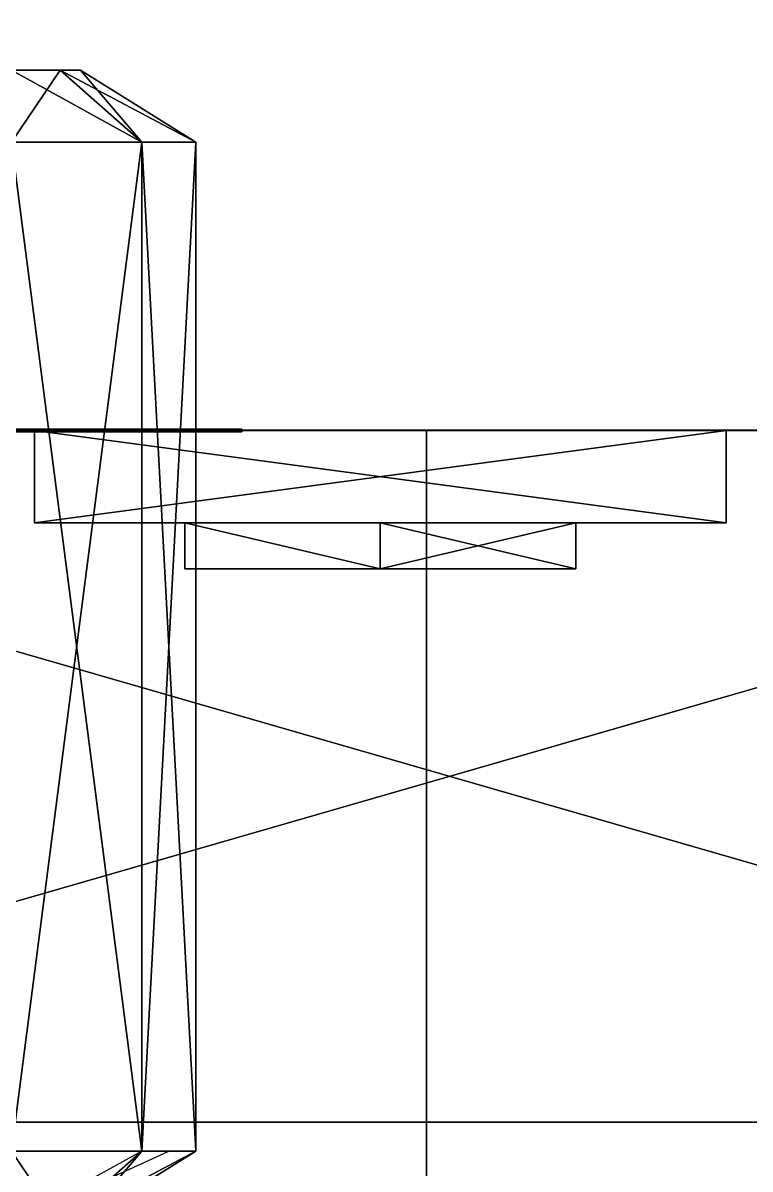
# Model space of a CAD drawing. Extents: x -150 to 2334, y -150 to 2984.
# Drawn here: x 1643.25 to 1659.02, y 1473.11 to 1497.96 of the extents above; entities that cross this region are included whole.
import ezdxf

# ---------------------------------------------------------------- set-up
doc = ezdxf.new("R2010")
doc.units = 0
for name, color, linetype in [('LAYER0', 7, 'CONTINUOUS'), ('LAYER142', 7, 'CONTINUOUS'), ('LAYER159', 7, 'CONTINUOUS'), ('LAYER193', 7, 'CONTINUOUS'), ('LAYER277', 7, 'CONTINUOUS'), ('LAYER284', 7, 'CONTINUOUS'), ('LAYER287', 7, 'CONTINUOUS'), ('LAYER288', 7, 'CONTINUOUS'), ('LAYER310', 7, 'CONTINUOUS'), ('LAYER372', 253, 'CONTINUOUS'), ('LAYER374', 253, 'CONTINUOUS'), ('LAYER376', 253, 'CONTINUOUS'), ('LAYER378', 253, 'CONTINUOUS'), ('LAYER380', 253, 'CONTINUOUS')]:
    doc.layers.add(name, color=color, linetype=linetype)

msp = doc.modelspace()

# ---------------------------------------------------------------- linework, layer by layer
at = {"layer": 'LAYER0', "invisible_edges": 1}
for points in [[(2334, 2984, -5), (-150, -150, -5), (-150, 2984, -5), (2334, 2984, -5)], [(-150, -150, -5), (2334, 2984, -5), (2334, -150, -5), (-150, -150, -5)], [(2334, -150), (-150, 2984), (-150, -150), (2334, -150)], [(-150, 2984), (2334, -150), (2334, 2984), (-150, 2984)]]:
    msp.add_3dface(points, dxfattribs=at)
at = {"layer": 'LAYER142', "invisible_edges": 1}
for points in [[(2139.4, 1489.128, 1184), (1614, 776.4584, 1184), (2139.4, 776.4584, 1184), (2139.4, 1489.128, 1184)], [(1614, 776.4584, 1184), (2139.4, 1489.128, 1184), (1614, 1489.128, 1184), (1614, 776.4584, 1184)], [(2139.4, 1489.128, 1184), (1614, 1489.128, 1166), (1614, 1489.128, 1184), (2139.4, 1489.128, 1184)], [(1614, 1489.128, 1166), (2139.4, 1489.128, 1184), (2139.4, 1489.128, 1166), (1614, 1489.128, 1166)], [(1614, 1489.128, 1166), (2139.4, 776.4584, 1166), (1614, 776.4584, 1166), (1614, 1489.128, 1166)], [(2139.4, 776.4584, 1166), (1614, 1489.128, 1166), (2139.4, 1489.128, 1166), (2139.4, 776.4584, 1166)]]:
    msp.add_3dface(points, dxfattribs=at)
at = {"layer": 'LAYER159', "invisible_edges": 1}
for points in [[(2139.4, 1489.128, 1578), (1614, 776.4584, 1578), (2139.4, 776.4584, 1578), (2139.4, 1489.128, 1578)], [(1614, 776.4584, 1578), (2139.4, 1489.128, 1578), (1614, 1489.128, 1578), (1614, 776.4584, 1578)], [(2139.4, 1489.128, 1578), (1614, 1489.128, 1560), (1614, 1489.128, 1578), (2139.4, 1489.128, 1578)], [(1614, 1489.128, 1560), (2139.4, 1489.128, 1578), (2139.4, 1489.128, 1560), (1614, 1489.128, 1560)], [(1614, 1489.128, 1560), (2139.4, 776.4584, 1560), (1614, 776.4584, 1560), (1614, 1489.128, 1560)], [(2139.4, 776.4584, 1560), (1614, 1489.128, 1560), (2139.4, 1489.128, 1560), (2139.4, 776.4584, 1560)]]:
    msp.add_3dface(points, dxfattribs=at)
at = {"layer": 'LAYER193', "invisible_edges": 1}
for points in [[(2164, 1507.125), (1614, 1489.125), (1614, 1507.125), (2164, 1507.125)], [(1614, 1489.125), (2164, 1507.125), (2164, 1489.125), (1614, 1489.125)], [(2164, 1489.125, 2350), (1614, 1507.125, 2350), (1614, 1489.125, 2350), (2164, 1489.125, 2350)], [(1614, 1507.125, 2350), (2164, 1489.125, 2350), (2164, 1507.125, 2350), (1614, 1507.125, 2350)], [(2164, 1489.125, 2350), (1614, 1489.125), (2164, 1489.125), (2164, 1489.125, 2350)], [(1614, 1489.125), (2164, 1489.125, 2350), (1614, 1489.125, 2350), (1614, 1489.125)]]:
    msp.add_3dface(points, dxfattribs=at)
at = {"layer": 'LAYER277', "invisible_edges": 1}
for points in [[(2164, 776.455, 80), (1614, 1489.125, 80), (2164, 1489.125, 80), (2164, 776.455, 80)], [(1614, 1489.125, 80), (2164, 776.455, 80), (1614, 776.455, 80), (1614, 1489.125, 80)], [(2164, 1489.125, 98), (1614, 1489.125, 80), (1614, 1489.125, 98), (2164, 1489.125, 98)], [(1614, 1489.125, 80), (2164, 1489.125, 98), (2164, 1489.125, 80), (1614, 1489.125, 80)], [(1614, 776.455, 98), (2164, 1489.125, 98), (1614, 1489.125, 98), (1614, 776.455, 98)], [(2164, 1489.125, 98), (1614, 776.455, 98), (2164, 776.455, 98), (2164, 1489.125, 98)]]:
    msp.add_3dface(points, dxfattribs=at)
at = {"layer": 'LAYER284', "invisible_edges": 1}
for points in [[(1634, 1489.125, 80), (1652, 1489.125), (1634, 1489.125), (1634, 1489.125, 80)], [(1652, 1489.125), (1634, 1489.125, 80), (1652, 1489.125, 80), (1652, 1489.125)], [(1634, 776.455), (1652, 1489.125), (1652, 776.455), (1634, 776.455)], [(1652, 1489.125), (1634, 776.455), (1634, 1489.125), (1652, 1489.125)], [(1634, 1489.125, 80), (1652, 776.455, 80), (1652, 1489.125, 80), (1634, 1489.125, 80)], [(1652, 776.455, 80), (1634, 1489.125, 80), (1634, 776.455, 80), (1652, 776.455, 80)], [(1652, 776.455, 80), (1652, 1489.125), (1652, 1489.125, 80), (1652, 776.455, 80)], [(1652, 1489.125), (1652, 776.455, 80), (1652, 776.455), (1652, 1489.125)]]:
    msp.add_3dface(points, dxfattribs=at)
at = {"layer": 'LAYER287'}
for points in [[(1643, 1495.375, 28), (1644.061, 1496.938, 25.06066), (1643, 1496.938, 25.5), (1643, 1495.375, 28)], [(1645.828, 1495.375, 26.82843), (1644.061, 1496.938, 25.06066), (1643, 1495.375, 28), (1645.828, 1495.375, 26.82843)], [(1643, 1496.938, 22.5), (1645.828, 1495.375, 21.17157), (1643, 1495.375, 20), (1643, 1496.938, 22.5)], [(1644.061, 1496.938, 22.93934), (1645.828, 1495.375, 21.17157), (1643, 1496.938, 22.5), (1644.061, 1496.938, 22.93934)], [(1644.061, 1496.938, 25.06066), (1643, 1496.938, 25.5), (1644.061, 1496.938, 22.93934), (1644.061, 1496.938, 25.06066)], [(1644.061, 1496.938, 22.93934), (1643, 1496.938, 25.5), (1643, 1496.938, 22.5), (1644.061, 1496.938, 22.93934)], [(1645.828, 1495.375, 26.82843), (1644.061, 1496.938, 25.06066), (1643, 1496.938, 25.5), (1645.828, 1495.375, 26.82843)], [(1643, 1495.375, 28), (1645.828, 1495.375, 26.82843), (1643, 1496.938, 25.5), (1643, 1495.375, 28)], [(1643, 1496.938, 25.5), (1644.061, 1496.938, 25.06066), (1644.061, 1496.938, 22.93934), (1643, 1496.938, 25.5)], [(1643, 1496.938, 25.5), (1644.061, 1496.938, 22.93934), (1643, 1496.938, 22.5), (1643, 1496.938, 25.5)], [(1644.061, 1496.938, 22.93934), (1645.828, 1495.375, 21.17157), (1643, 1495.375, 20), (1644.061, 1496.938, 22.93934)], [(1643, 1496.938, 22.5), (1644.061, 1496.938, 22.93934), (1643, 1495.375, 20), (1643, 1496.938, 22.5)], [(1645.828, 1495.375, 26.82843), (1644.061, 1496.938, 25.06066), (1644.5, 1496.938, 24), (1645.828, 1495.375, 26.82843)], [(1644.5, 1496.938, 24), (1645.828, 1495.375, 21.17157), (1644.061, 1496.938, 22.93934), (1644.5, 1496.938, 24)], [(1644.5, 1496.938, 24), (1644.061, 1496.938, 25.06066), (1644.061, 1496.938, 22.93934), (1644.5, 1496.938, 24)], [(1644.061, 1496.938, 25.06066), (1645.828, 1495.375, 26.82843), (1644.5, 1496.938, 24), (1644.061, 1496.938, 25.06066)], [(1647, 1495.375, 24), (1645.828, 1495.375, 21.17157), (1644.061, 1496.938, 22.93934), (1647, 1495.375, 24)], [(1644.5, 1496.938, 24), (1647, 1495.375, 24), (1644.061, 1496.938, 22.93934), (1644.5, 1496.938, 24)], [(1644.061, 1496.938, 25.06066), (1644.5, 1496.938, 24), (1644.061, 1496.938, 22.93934), (1644.061, 1496.938, 25.06066)], [(1647, 1495.375, 24), (1645.828, 1495.375, 26.82843), (1644.5, 1496.938, 24), (1647, 1495.375, 24)], [(1647, 1495.375, 24), (1645.828, 1495.375, 21.17157), (1644.5, 1496.938, 24), (1647, 1495.375, 24)], [(1645.828, 1495.375, 26.82843), (1647, 1495.375, 24), (1644.5, 1496.938, 24), (1645.828, 1495.375, 26.82843)], [(1643, 1473.5, 28), (1643, 1495.375, 28), (1645.828, 1495.375, 26.82843), (1643, 1473.5, 28)], [(1645.828, 1473.5, 26.82843), (1643, 1473.5, 28), (1645.828, 1495.375, 26.82843), (1645.828, 1473.5, 26.82843)], [(1643, 1495.375, 20), (1645.828, 1473.5, 21.17157), (1643, 1473.5, 20), (1643, 1495.375, 20)], [(1645.828, 1495.375, 21.17157), (1645.828, 1473.5, 21.17157), (1643, 1495.375, 20), (1645.828, 1495.375, 21.17157)], [(1643, 1473.5, 28), (1645.828, 1473.5, 26.82843), (1645.828, 1495.375, 26.82843), (1643, 1473.5, 28)], [(1643, 1495.375, 28), (1643, 1473.5, 28), (1645.828, 1495.375, 26.82843), (1643, 1495.375, 28)], [(1645.828, 1473.5, 26.82843), (1643, 1495.375, 28), (1645.828, 1495.375, 26.82843), (1645.828, 1473.5, 26.82843)], [(1643, 1473.5, 28), (1645.828, 1473.5, 26.82843), (1643, 1495.375, 28), (1643, 1473.5, 28)], [(1645.828, 1495.375, 21.17157), (1643, 1473.5, 20), (1645.828, 1473.5, 21.17157), (1645.828, 1495.375, 21.17157)], [(1643, 1495.375, 20), (1645.828, 1495.375, 21.17157), (1643, 1473.5, 20), (1643, 1495.375, 20)], [(1645.828, 1473.5, 26.82843), (1647, 1495.375, 24), (1645.828, 1495.375, 26.82843), (1645.828, 1473.5, 26.82843)], [(1647, 1473.5, 24), (1647, 1495.375, 24), (1645.828, 1473.5, 26.82843), (1647, 1473.5, 24)], [(1645.828, 1495.375, 21.17157), (1647, 1473.5, 24), (1645.828, 1473.5, 21.17157), (1645.828, 1495.375, 21.17157)], [(1647, 1495.375, 24), (1647, 1473.5, 24), (1645.828, 1495.375, 21.17157), (1647, 1495.375, 24)], [(1647, 1473.5, 24), (1647, 1495.375, 24), (1645.828, 1495.375, 26.82843), (1647, 1473.5, 24)], [(1645.828, 1473.5, 26.82843), (1645.828, 1495.375, 26.82843), (1647, 1473.5, 24), (1645.828, 1473.5, 26.82843)], [(1647, 1473.5, 24), (1647, 1495.375, 24), (1645.828, 1495.375, 26.82843), (1647, 1473.5, 24)], [(1645.828, 1473.5, 26.82843), (1645.828, 1495.375, 26.82843), (1647, 1473.5, 24), (1645.828, 1473.5, 26.82843)], [(1647, 1495.375, 24), (1647, 1473.5, 24), (1645.828, 1473.5, 21.17157), (1647, 1495.375, 24)], [(1645.828, 1495.375, 21.17157), (1645.828, 1473.5, 21.17157), (1647, 1495.375, 24), (1645.828, 1495.375, 21.17157)], [(1638, 1489.156, 29), (1648, 1489.156, 19), (1638, 1489.156, 19), (1638, 1489.156, 29)], [(1648, 1489.156, 29), (1648, 1489.156, 19), (1638, 1489.156, 29), (1648, 1489.156, 29)], [(1648, 1489.094, 29), (1638, 1489.156, 29), (1638, 1489.094, 29), (1648, 1489.094, 29)], [(1648, 1489.156, 29), (1638, 1489.156, 29), (1648, 1489.094, 29), (1648, 1489.156, 29)], [(1638, 1489.094, 19), (1648, 1489.094, 29), (1638, 1489.094, 29), (1638, 1489.094, 19)], [(1648, 1489.094, 19), (1648, 1489.094, 29), (1638, 1489.094, 19), (1648, 1489.094, 19)], [(1648, 1489.094, 19), (1648, 1489.156, 29), (1648, 1489.094, 29), (1648, 1489.094, 19)], [(1648, 1489.156, 19), (1648, 1489.156, 29), (1648, 1489.094, 19), (1648, 1489.156, 19)], [(1644.061, 1471.938, 25.06066), (1643, 1471.938, 25.5), (1643, 1473.5, 28), (1644.061, 1471.938, 25.06066)], [(1645.828, 1473.5, 26.82843), (1644.061, 1471.938, 25.06066), (1643, 1473.5, 28), (1645.828, 1473.5, 26.82843)], [(1643, 1473.5, 20), (1644.061, 1471.938, 22.93934), (1643, 1471.938, 22.5), (1643, 1473.5, 20)], [(1645.828, 1473.5, 21.17157), (1644.061, 1471.938, 22.93934), (1643, 1473.5, 20), (1645.828, 1473.5, 21.17157)], [(1644.061, 1471.938, 25.06066), (1645.828, 1473.5, 26.82843), (1643, 1473.5, 28), (1644.061, 1471.938, 25.06066)], [(1643, 1471.938, 25.5), (1644.061, 1471.938, 25.06066), (1643, 1473.5, 28), (1643, 1471.938, 25.5)], [(1645.828, 1473.5, 21.17157), (1643, 1471.938, 22.5), (1646.414, 1473.5, 25.41421), (1645.828, 1473.5, 21.17157)], [(1643, 1473.5, 20), (1645.828, 1473.5, 21.17157), (1643, 1471.938, 22.5), (1643, 1473.5, 20)], [(1644.061, 1471.938, 25.06066), (1647, 1473.5, 24), (1645.828, 1473.5, 26.82843), (1644.061, 1471.938, 25.06066)], [(1644.5, 1471.938, 24), (1647, 1473.5, 24), (1644.061, 1471.938, 25.06066), (1644.5, 1471.938, 24)], [(1644.061, 1471.938, 22.93934), (1644.5, 1471.938, 24), (1647, 1473.5, 24), (1644.061, 1471.938, 22.93934)], [(1645.828, 1473.5, 21.17157), (1644.061, 1471.938, 22.93934), (1647, 1473.5, 24), (1645.828, 1473.5, 21.17157)], [(1644.061, 1471.938, 25.06066), (1644.5, 1471.938, 24), (1645.828, 1473.5, 26.82843), (1644.061, 1471.938, 25.06066)], [(1644.061, 1471.938, 22.93934), (1645.828, 1473.5, 21.17157), (1647, 1473.5, 24), (1644.061, 1471.938, 22.93934)], [(1644.5, 1471.938, 24), (1644.061, 1471.938, 22.93934), (1647, 1473.5, 24), (1644.5, 1471.938, 24)], [(1644.5, 1471.938, 24), (1647, 1473.5, 24), (1645.828, 1473.5, 26.82843), (1644.5, 1471.938, 24)]]:
    msp.add_3dface(points, dxfattribs=at)
at = {"layer": 'LAYER288'}
for points in [[(1643, 1495.375, 60), (1644.061, 1496.938, 57.06066), (1643, 1496.938, 57.5), (1643, 1495.375, 60)], [(1645.828, 1495.375, 58.82843), (1644.061, 1496.938, 57.06066), (1643, 1495.375, 60), (1645.828, 1495.375, 58.82843)], [(1643, 1496.938, 54.5), (1645.828, 1495.375, 53.17157), (1643, 1495.375, 52), (1643, 1496.938, 54.5)], [(1644.061, 1496.938, 54.93934), (1645.828, 1495.375, 53.17157), (1643, 1496.938, 54.5), (1644.061, 1496.938, 54.93934)], [(1644.061, 1496.938, 57.06066), (1643, 1496.938, 57.5), (1644.061, 1496.938, 54.93934), (1644.061, 1496.938, 57.06066)], [(1644.061, 1496.938, 54.93934), (1643, 1496.938, 57.5), (1643, 1496.938, 54.5), (1644.061, 1496.938, 54.93934)], [(1645.828, 1495.375, 58.82843), (1644.061, 1496.938, 57.06066), (1643, 1496.938, 57.5), (1645.828, 1495.375, 58.82843)], [(1643, 1495.375, 60), (1645.828, 1495.375, 58.82843), (1643, 1496.938, 57.5), (1643, 1495.375, 60)], [(1643, 1496.938, 57.5), (1644.061, 1496.938, 57.06066), (1644.061, 1496.938, 54.93934), (1643, 1496.938, 57.5)], [(1643, 1496.938, 57.5), (1644.061, 1496.938, 54.93934), (1643, 1496.938, 54.5), (1643, 1496.938, 57.5)], [(1644.061, 1496.938, 54.93934), (1645.828, 1495.375, 53.17157), (1643, 1495.375, 52), (1644.061, 1496.938, 54.93934)], [(1643, 1496.938, 54.5), (1644.061, 1496.938, 54.93934), (1643, 1495.375, 52), (1643, 1496.938, 54.5)], [(1645.828, 1495.375, 58.82843), (1644.061, 1496.938, 57.06066), (1644.5, 1496.938, 56), (1645.828, 1495.375, 58.82843)], [(1644.5, 1496.938, 56), (1645.828, 1495.375, 53.17157), (1644.061, 1496.938, 54.93934), (1644.5, 1496.938, 56)], [(1644.5, 1496.938, 56), (1644.061, 1496.938, 57.06066), (1644.061, 1496.938, 54.93934), (1644.5, 1496.938, 56)], [(1644.061, 1496.938, 57.06066), (1645.828, 1495.375, 58.82843), (1644.5, 1496.938, 56), (1644.061, 1496.938, 57.06066)], [(1647, 1495.375, 56), (1645.828, 1495.375, 53.17157), (1644.061, 1496.938, 54.93934), (1647, 1495.375, 56)], [(1644.5, 1496.938, 56), (1647, 1495.375, 56), (1644.061, 1496.938, 54.93934), (1644.5, 1496.938, 56)], [(1644.061, 1496.938, 57.06066), (1644.5, 1496.938, 56), (1644.061, 1496.938, 54.93934), (1644.061, 1496.938, 57.06066)], [(1647, 1495.375, 56), (1645.828, 1495.375, 58.82843), (1644.5, 1496.938, 56), (1647, 1495.375, 56)], [(1647, 1495.375, 56), (1645.828, 1495.375, 53.17157), (1644.5, 1496.938, 56), (1647, 1495.375, 56)], [(1645.828, 1495.375, 58.82843), (1647, 1495.375, 56), (1644.5, 1496.938, 56), (1645.828, 1495.375, 58.82843)], [(1643, 1473.5, 60), (1643, 1495.375, 60), (1645.828, 1495.375, 58.82843), (1643, 1473.5, 60)], [(1645.828, 1473.5, 58.82843), (1643, 1473.5, 60), (1645.828, 1495.375, 58.82843), (1645.828, 1473.5, 58.82843)], [(1643, 1495.375, 52), (1645.828, 1473.5, 53.17157), (1643, 1473.5, 52), (1643, 1495.375, 52)], [(1645.828, 1495.375, 53.17157), (1645.828, 1473.5, 53.17157), (1643, 1495.375, 52), (1645.828, 1495.375, 53.17157)], [(1643, 1473.5, 60), (1645.828, 1473.5, 58.82843), (1645.828, 1495.375, 58.82843), (1643, 1473.5, 60)], [(1643, 1495.375, 60), (1643, 1473.5, 60), (1645.828, 1495.375, 58.82843), (1643, 1495.375, 60)], [(1645.828, 1473.5, 58.82843), (1643, 1495.375, 60), (1645.828, 1495.375, 58.82843), (1645.828, 1473.5, 58.82843)], [(1643, 1473.5, 60), (1645.828, 1473.5, 58.82843), (1643, 1495.375, 60), (1643, 1473.5, 60)], [(1645.828, 1495.375, 53.17157), (1643, 1473.5, 52), (1645.828, 1473.5, 53.17157), (1645.828, 1495.375, 53.17157)], [(1643, 1495.375, 52), (1645.828, 1495.375, 53.17157), (1643, 1473.5, 52), (1643, 1495.375, 52)], [(1645.828, 1473.5, 58.82843), (1647, 1495.375, 56), (1645.828, 1495.375, 58.82843), (1645.828, 1473.5, 58.82843)], [(1647, 1473.5, 56), (1647, 1495.375, 56), (1645.828, 1473.5, 58.82843), (1647, 1473.5, 56)], [(1645.828, 1495.375, 53.17157), (1647, 1473.5, 56), (1645.828, 1473.5, 53.17157), (1645.828, 1495.375, 53.17157)], [(1647, 1495.375, 56), (1647, 1473.5, 56), (1645.828, 1495.375, 53.17157), (1647, 1495.375, 56)], [(1647, 1473.5, 56), (1647, 1495.375, 56), (1645.828, 1495.375, 58.82843), (1647, 1473.5, 56)], [(1645.828, 1473.5, 58.82843), (1645.828, 1495.375, 58.82843), (1647, 1473.5, 56), (1645.828, 1473.5, 58.82843)], [(1647, 1473.5, 56), (1647, 1495.375, 56), (1645.828, 1495.375, 58.82843), (1647, 1473.5, 56)], [(1645.828, 1473.5, 58.82843), (1645.828, 1495.375, 58.82843), (1647, 1473.5, 56), (1645.828, 1473.5, 58.82843)], [(1647, 1495.375, 56), (1647, 1473.5, 56), (1645.828, 1473.5, 53.17157), (1647, 1495.375, 56)], [(1645.828, 1495.375, 53.17157), (1645.828, 1473.5, 53.17157), (1647, 1495.375, 56), (1645.828, 1495.375, 53.17157)], [(1638, 1489.156, 61), (1648, 1489.156, 51), (1638, 1489.156, 51), (1638, 1489.156, 61)], [(1648, 1489.156, 61), (1648, 1489.156, 51), (1638, 1489.156, 61), (1648, 1489.156, 61)], [(1648, 1489.094, 61), (1638, 1489.156, 61), (1638, 1489.094, 61), (1648, 1489.094, 61)], [(1648, 1489.156, 61), (1638, 1489.156, 61), (1648, 1489.094, 61), (1648, 1489.156, 61)], [(1638, 1489.094, 51), (1648, 1489.094, 61), (1638, 1489.094, 61), (1638, 1489.094, 51)], [(1648, 1489.094, 51), (1648, 1489.094, 61), (1638, 1489.094, 51), (1648, 1489.094, 51)], [(1648, 1489.094, 51), (1648, 1489.156, 61), (1648, 1489.094, 61), (1648, 1489.094, 51)], [(1648, 1489.156, 51), (1648, 1489.156, 61), (1648, 1489.094, 51), (1648, 1489.156, 51)], [(1644.061, 1471.938, 57.06066), (1643, 1471.938, 57.5), (1643, 1473.5, 60), (1644.061, 1471.938, 57.06066)], [(1645.828, 1473.5, 58.82843), (1644.061, 1471.938, 57.06066), (1643, 1473.5, 60), (1645.828, 1473.5, 58.82843)], [(1643, 1473.5, 52), (1644.061, 1471.938, 54.93934), (1643, 1471.938, 54.5), (1643, 1473.5, 52)], [(1645.828, 1473.5, 53.17157), (1644.061, 1471.938, 54.93934), (1643, 1473.5, 52), (1645.828, 1473.5, 53.17157)], [(1644.061, 1471.938, 57.06066), (1645.828, 1473.5, 58.82843), (1643, 1473.5, 60), (1644.061, 1471.938, 57.06066)], [(1643, 1471.938, 57.5), (1644.061, 1471.938, 57.06066), (1643, 1473.5, 60), (1643, 1471.938, 57.5)], [(1645.828, 1473.5, 53.17157), (1643, 1471.938, 54.5), (1646.414, 1473.5, 57.41422), (1645.828, 1473.5, 53.17157)], [(1643, 1473.5, 52), (1645.828, 1473.5, 53.17157), (1643, 1471.938, 54.5), (1643, 1473.5, 52)], [(1644.061, 1471.938, 57.06066), (1647, 1473.5, 56), (1645.828, 1473.5, 58.82843), (1644.061, 1471.938, 57.06066)], [(1644.5, 1471.938, 56), (1647, 1473.5, 56), (1644.061, 1471.938, 57.06066), (1644.5, 1471.938, 56)], [(1644.061, 1471.938, 54.93934), (1644.5, 1471.938, 56), (1647, 1473.5, 56), (1644.061, 1471.938, 54.93934)], [(1645.828, 1473.5, 53.17157), (1644.061, 1471.938, 54.93934), (1647, 1473.5, 56), (1645.828, 1473.5, 53.17157)], [(1644.061, 1471.938, 57.06066), (1644.5, 1471.938, 56), (1645.828, 1473.5, 58.82843), (1644.061, 1471.938, 57.06066)], [(1644.061, 1471.938, 54.93934), (1645.828, 1473.5, 53.17157), (1647, 1473.5, 56), (1644.061, 1471.938, 54.93934)], [(1644.5, 1471.938, 56), (1644.061, 1471.938, 54.93934), (1647, 1473.5, 56), (1644.5, 1471.938, 56)], [(1644.5, 1471.938, 56), (1647, 1473.5, 56), (1645.828, 1473.5, 58.82843), (1644.5, 1471.938, 56)]]:
    msp.add_3dface(points, dxfattribs=at)
at = {"layer": 'LAYER310', "invisible_edges": 1}
for points in [[(2164, 1489.125, 2349), (1614, 776.455, 2349), (2164, 776.455, 2349), (2164, 1489.125, 2349)], [(1614, 776.455, 2349), (2164, 1489.125, 2349), (1614, 1489.125, 2349), (1614, 776.455, 2349)], [(2164, 1489.125, 2349), (1614, 1489.125, 2331), (1614, 1489.125, 2349), (2164, 1489.125, 2349)], [(1614, 1489.125, 2331), (2164, 1489.125, 2349), (2164, 1489.125, 2331), (1614, 1489.125, 2331)], [(1614, 1489.125, 2331), (2164, 776.455, 2331), (1614, 776.455, 2331), (1614, 1489.125, 2331)], [(2164, 776.455, 2331), (1614, 1489.125, 2331), (2164, 1489.125, 2331), (2164, 776.455, 2331)]]:
    msp.add_3dface(points, dxfattribs=at)
at = {"layer": 'LAYER372'}
for points in [[(1678.5, 1489.125, 176.2174), (1626.5, 1474.125, 176.2174), (1626.5, 1489.125, 176.2174), (1678.5, 1489.125, 176.2174)], [(1678.5, 1474.125, 176.2174), (1626.5, 1474.125, 176.2174), (1678.5, 1489.125, 176.2174), (1678.5, 1474.125, 176.2174)], [(1626.5, 1489.125, 189.7826), (1678.5, 1474.125, 189.7826), (1678.5, 1489.125, 189.7826), (1626.5, 1489.125, 189.7826)], [(1626.5, 1474.125, 189.7826), (1678.5, 1474.125, 189.7826), (1626.5, 1489.125, 189.7826), (1626.5, 1474.125, 189.7826)], [(1658.5, 1489.125, 209), (1643.5, 1489.125, 209), (1643.5, 1487.125, 209), (1658.5, 1489.125, 209)], [(1658.5, 1487.125, 209), (1658.5, 1489.125, 209), (1643.5, 1487.125, 209), (1658.5, 1487.125, 209)], [(1643.5, 1489.125, 157), (1658.5, 1489.125, 157), (1658.5, 1487.125, 157), (1643.5, 1489.125, 157)], [(1643.5, 1487.125, 157), (1643.5, 1489.125, 157), (1658.5, 1487.125, 157), (1643.5, 1487.125, 157)], [(1643.5, 1487.125, 209), (1643.5, 1489.125, 209), (1643.5, 1489.125, 157), (1643.5, 1487.125, 209)], [(1643.5, 1487.125, 157), (1643.5, 1487.125, 209), (1643.5, 1489.125, 157), (1643.5, 1487.125, 157)], [(1658.5, 1489.125, 157), (1658.5, 1489.125, 209), (1658.5, 1487.125, 209), (1658.5, 1489.125, 157)], [(1658.5, 1487.125, 157), (1658.5, 1489.125, 157), (1658.5, 1487.125, 209), (1658.5, 1487.125, 157)], [(1658.5, 1487.125, 209), (1643.5, 1487.125, 209), (1643.5, 1487.125, 157), (1658.5, 1487.125, 209)], [(1658.5, 1487.125, 157), (1658.5, 1487.125, 209), (1643.5, 1487.125, 157), (1658.5, 1487.125, 157)], [(1646.76, 1487.125, 201.087), (1651, 1486.125, 196.2939), (1646.76, 1486.125, 201.087), (1646.76, 1487.125, 201.087)], [(1651, 1487.125, 196.2939), (1651, 1486.125, 196.2939), (1646.76, 1487.125, 201.087), (1651, 1487.125, 196.2939)], [(1646.76, 1487.125, 201.087), (1651, 1487.125, 196.2939), (1651, 1487.125, 205.88), (1646.76, 1487.125, 201.087)], [(1646.76, 1487.125, 201.087), (1651, 1486.125, 205.88), (1651, 1487.125, 205.88), (1646.76, 1487.125, 201.087)], [(1646.76, 1486.125, 201.087), (1651, 1486.125, 205.88), (1646.76, 1487.125, 201.087), (1646.76, 1486.125, 201.087)], [(1646.76, 1487.125, 164.913), (1651, 1486.125, 160.12), (1646.76, 1486.125, 164.913), (1646.76, 1487.125, 164.913)], [(1651, 1487.125, 160.12), (1651, 1486.125, 160.12), (1646.76, 1487.125, 164.913), (1651, 1487.125, 160.12)], [(1646.76, 1487.125, 164.913), (1651, 1487.125, 160.12), (1651, 1487.125, 169.7061), (1646.76, 1487.125, 164.913)], [(1646.76, 1487.125, 164.913), (1651, 1486.125, 169.7061), (1651, 1487.125, 169.7061), (1646.76, 1487.125, 164.913)], [(1646.76, 1486.125, 164.913), (1651, 1486.125, 169.7061), (1646.76, 1487.125, 164.913), (1646.76, 1486.125, 164.913)], [(1651, 1487.125, 196.2939), (1655.24, 1486.125, 201.087), (1651, 1486.125, 196.2939), (1651, 1487.125, 196.2939)], [(1655.24, 1487.125, 201.087), (1655.24, 1486.125, 201.087), (1651, 1487.125, 196.2939), (1655.24, 1487.125, 201.087)], [(1655.24, 1487.125, 201.087), (1651, 1486.125, 205.88), (1655.24, 1486.125, 201.087), (1655.24, 1487.125, 201.087)], [(1651, 1487.125, 205.88), (1651, 1486.125, 205.88), (1655.24, 1487.125, 201.087), (1651, 1487.125, 205.88)], [(1651, 1487.125, 196.2939), (1655.24, 1487.125, 201.087), (1651, 1487.125, 205.88), (1651, 1487.125, 196.2939)], [(1651, 1487.125, 160.12), (1655.24, 1486.125, 164.913), (1651, 1486.125, 160.12), (1651, 1487.125, 160.12)], [(1655.24, 1487.125, 164.913), (1655.24, 1486.125, 164.913), (1651, 1487.125, 160.12), (1655.24, 1487.125, 164.913)], [(1655.24, 1487.125, 164.913), (1651, 1486.125, 169.7061), (1655.24, 1486.125, 164.913), (1655.24, 1487.125, 164.913)], [(1651, 1487.125, 169.7061), (1651, 1486.125, 169.7061), (1655.24, 1487.125, 164.913), (1651, 1487.125, 169.7061)], [(1651, 1487.125, 160.12), (1655.24, 1487.125, 164.913), (1651, 1487.125, 169.7061), (1651, 1487.125, 160.12)], [(1646.76, 1486.125, 201.087), (1655.24, 1486.125, 201.087), (1651, 1486.125, 205.88), (1646.76, 1486.125, 201.087)], [(1651, 1486.125, 196.2939), (1655.24, 1486.125, 201.087), (1646.76, 1486.125, 201.087), (1651, 1486.125, 196.2939)], [(1646.76, 1486.125, 164.913), (1655.24, 1486.125, 164.913), (1651, 1486.125, 169.7061), (1646.76, 1486.125, 164.913)], [(1651, 1486.125, 160.12), (1655.24, 1486.125, 164.913), (1646.76, 1486.125, 164.913), (1651, 1486.125, 160.12)], [(1678.5, 1474.125, 176.2174), (1626.5, 1474.125, 189.7826), (1626.5, 1474.125, 176.2174), (1678.5, 1474.125, 176.2174)], [(1678.5, 1474.125, 189.7826), (1626.5, 1474.125, 189.7826), (1678.5, 1474.125, 176.2174), (1678.5, 1474.125, 189.7826)]]:
    msp.add_3dface(points, dxfattribs=at)
at = {"layer": 'LAYER374'}
for points in [[(1678.5, 1489.125, 692.2174), (1626.5, 1474.125, 692.2174), (1626.5, 1489.125, 692.2174), (1678.5, 1489.125, 692.2174)], [(1678.5, 1474.125, 692.2174), (1626.5, 1474.125, 692.2174), (1678.5, 1489.125, 692.2174), (1678.5, 1474.125, 692.2174)], [(1626.5, 1489.125, 705.7826), (1678.5, 1474.125, 705.7826), (1678.5, 1489.125, 705.7826), (1626.5, 1489.125, 705.7826)], [(1626.5, 1474.125, 705.7826), (1678.5, 1474.125, 705.7826), (1626.5, 1489.125, 705.7826), (1626.5, 1474.125, 705.7826)], [(1658.5, 1489.125, 725), (1643.5, 1489.125, 725), (1643.5, 1487.125, 725), (1658.5, 1489.125, 725)], [(1658.5, 1487.125, 725), (1658.5, 1489.125, 725), (1643.5, 1487.125, 725), (1658.5, 1487.125, 725)], [(1643.5, 1489.125, 673), (1658.5, 1489.125, 673), (1658.5, 1487.125, 673), (1643.5, 1489.125, 673)], [(1643.5, 1487.125, 673), (1643.5, 1489.125, 673), (1658.5, 1487.125, 673), (1643.5, 1487.125, 673)], [(1643.5, 1487.125, 725), (1643.5, 1489.125, 725), (1643.5, 1489.125, 673), (1643.5, 1487.125, 725)], [(1643.5, 1487.125, 673), (1643.5, 1487.125, 725), (1643.5, 1489.125, 673), (1643.5, 1487.125, 673)], [(1658.5, 1489.125, 673), (1658.5, 1489.125, 725), (1658.5, 1487.125, 725), (1658.5, 1489.125, 673)], [(1658.5, 1487.125, 673), (1658.5, 1489.125, 673), (1658.5, 1487.125, 725), (1658.5, 1487.125, 673)], [(1658.5, 1487.125, 725), (1643.5, 1487.125, 725), (1643.5, 1487.125, 673), (1658.5, 1487.125, 725)], [(1658.5, 1487.125, 673), (1658.5, 1487.125, 725), (1643.5, 1487.125, 673), (1658.5, 1487.125, 673)], [(1646.76, 1487.125, 717.087), (1651, 1486.125, 712.2939), (1646.76, 1486.125, 717.087), (1646.76, 1487.125, 717.087)], [(1651, 1487.125, 712.2939), (1651, 1486.125, 712.2939), (1646.76, 1487.125, 717.087), (1651, 1487.125, 712.2939)], [(1646.76, 1487.125, 717.087), (1651, 1487.125, 712.2939), (1651, 1487.125, 721.88), (1646.76, 1487.125, 717.087)], [(1646.76, 1487.125, 717.087), (1651, 1486.125, 721.88), (1651, 1487.125, 721.88), (1646.76, 1487.125, 717.087)], [(1646.76, 1486.125, 717.087), (1651, 1486.125, 721.88), (1646.76, 1487.125, 717.087), (1646.76, 1486.125, 717.087)], [(1646.76, 1487.125, 680.913), (1651, 1486.125, 676.12), (1646.76, 1486.125, 680.913), (1646.76, 1487.125, 680.913)], [(1651, 1487.125, 676.12), (1651, 1486.125, 676.12), (1646.76, 1487.125, 680.913), (1651, 1487.125, 676.12)], [(1646.76, 1487.125, 680.913), (1651, 1487.125, 676.12), (1651, 1487.125, 685.7061), (1646.76, 1487.125, 680.913)], [(1646.76, 1487.125, 680.913), (1651, 1486.125, 685.7061), (1651, 1487.125, 685.7061), (1646.76, 1487.125, 680.913)], [(1646.76, 1486.125, 680.913), (1651, 1486.125, 685.7061), (1646.76, 1487.125, 680.913), (1646.76, 1486.125, 680.913)], [(1651, 1487.125, 712.2939), (1655.24, 1486.125, 717.087), (1651, 1486.125, 712.2939), (1651, 1487.125, 712.2939)], [(1655.24, 1487.125, 717.087), (1655.24, 1486.125, 717.087), (1651, 1487.125, 712.2939), (1655.24, 1487.125, 717.087)], [(1655.24, 1487.125, 717.087), (1651, 1486.125, 721.88), (1655.24, 1486.125, 717.087), (1655.24, 1487.125, 717.087)], [(1651, 1487.125, 721.88), (1651, 1486.125, 721.88), (1655.24, 1487.125, 717.087), (1651, 1487.125, 721.88)], [(1651, 1487.125, 712.2939), (1655.24, 1487.125, 717.087), (1651, 1487.125, 721.88), (1651, 1487.125, 712.2939)], [(1651, 1487.125, 676.12), (1655.24, 1486.125, 680.913), (1651, 1486.125, 676.12), (1651, 1487.125, 676.12)], [(1655.24, 1487.125, 680.913), (1655.24, 1486.125, 680.913), (1651, 1487.125, 676.12), (1655.24, 1487.125, 680.913)], [(1655.24, 1487.125, 680.913), (1651, 1486.125, 685.7061), (1655.24, 1486.125, 680.913), (1655.24, 1487.125, 680.913)], [(1651, 1487.125, 685.7061), (1651, 1486.125, 685.7061), (1655.24, 1487.125, 680.913), (1651, 1487.125, 685.7061)], [(1651, 1487.125, 676.12), (1655.24, 1487.125, 680.913), (1651, 1487.125, 685.7061), (1651, 1487.125, 676.12)], [(1646.76, 1486.125, 717.087), (1655.24, 1486.125, 717.087), (1651, 1486.125, 721.88), (1646.76, 1486.125, 717.087)], [(1651, 1486.125, 712.2939), (1655.24, 1486.125, 717.087), (1646.76, 1486.125, 717.087), (1651, 1486.125, 712.2939)], [(1646.76, 1486.125, 680.913), (1655.24, 1486.125, 680.913), (1651, 1486.125, 685.7061), (1646.76, 1486.125, 680.913)], [(1651, 1486.125, 676.12), (1655.24, 1486.125, 680.913), (1646.76, 1486.125, 680.913), (1651, 1486.125, 676.12)], [(1678.5, 1474.125, 692.2174), (1626.5, 1474.125, 705.7826), (1626.5, 1474.125, 692.2174), (1678.5, 1474.125, 692.2174)], [(1678.5, 1474.125, 705.7826), (1626.5, 1474.125, 705.7826), (1678.5, 1474.125, 692.2174), (1678.5, 1474.125, 705.7826)]]:
    msp.add_3dface(points, dxfattribs=at)
at = {"layer": 'LAYER376'}
for points in [[(1678.5, 1489.125, 1208.217), (1626.5, 1474.125, 1208.217), (1626.5, 1489.125, 1208.217), (1678.5, 1489.125, 1208.217)], [(1678.5, 1474.125, 1208.217), (1626.5, 1474.125, 1208.217), (1678.5, 1489.125, 1208.217), (1678.5, 1474.125, 1208.217)], [(1626.5, 1489.125, 1221.783), (1678.5, 1474.125, 1221.783), (1678.5, 1489.125, 1221.783), (1626.5, 1489.125, 1221.783)], [(1626.5, 1474.125, 1221.783), (1678.5, 1474.125, 1221.783), (1626.5, 1489.125, 1221.783), (1626.5, 1474.125, 1221.783)], [(1658.5, 1489.125, 1241), (1643.5, 1489.125, 1241), (1643.5, 1487.125, 1241), (1658.5, 1489.125, 1241)], [(1658.5, 1487.125, 1241), (1658.5, 1489.125, 1241), (1643.5, 1487.125, 1241), (1658.5, 1487.125, 1241)], [(1643.5, 1489.125, 1189), (1658.5, 1489.125, 1189), (1658.5, 1487.125, 1189), (1643.5, 1489.125, 1189)], [(1643.5, 1487.125, 1189), (1643.5, 1489.125, 1189), (1658.5, 1487.125, 1189), (1643.5, 1487.125, 1189)], [(1643.5, 1487.125, 1241), (1643.5, 1489.125, 1241), (1643.5, 1489.125, 1189), (1643.5, 1487.125, 1241)], [(1643.5, 1487.125, 1189), (1643.5, 1487.125, 1241), (1643.5, 1489.125, 1189), (1643.5, 1487.125, 1189)], [(1658.5, 1489.125, 1189), (1658.5, 1489.125, 1241), (1658.5, 1487.125, 1241), (1658.5, 1489.125, 1189)], [(1658.5, 1487.125, 1189), (1658.5, 1489.125, 1189), (1658.5, 1487.125, 1241), (1658.5, 1487.125, 1189)], [(1658.5, 1487.125, 1241), (1643.5, 1487.125, 1241), (1643.5, 1487.125, 1189), (1658.5, 1487.125, 1241)], [(1658.5, 1487.125, 1189), (1658.5, 1487.125, 1241), (1643.5, 1487.125, 1189), (1658.5, 1487.125, 1189)], [(1646.76, 1487.125, 1233.087), (1651, 1486.125, 1228.294), (1646.76, 1486.125, 1233.087), (1646.76, 1487.125, 1233.087)], [(1651, 1487.125, 1228.294), (1651, 1486.125, 1228.294), (1646.76, 1487.125, 1233.087), (1651, 1487.125, 1228.294)], [(1646.76, 1487.125, 1233.087), (1651, 1487.125, 1228.294), (1651, 1487.125, 1237.88), (1646.76, 1487.125, 1233.087)], [(1646.76, 1487.125, 1233.087), (1651, 1486.125, 1237.88), (1651, 1487.125, 1237.88), (1646.76, 1487.125, 1233.087)], [(1646.76, 1486.125, 1233.087), (1651, 1486.125, 1237.88), (1646.76, 1487.125, 1233.087), (1646.76, 1486.125, 1233.087)], [(1646.76, 1487.125, 1196.913), (1651, 1486.125, 1192.12), (1646.76, 1486.125, 1196.913), (1646.76, 1487.125, 1196.913)], [(1651, 1487.125, 1192.12), (1651, 1486.125, 1192.12), (1646.76, 1487.125, 1196.913), (1651, 1487.125, 1192.12)], [(1646.76, 1487.125, 1196.913), (1651, 1487.125, 1192.12), (1651, 1487.125, 1201.706), (1646.76, 1487.125, 1196.913)], [(1646.76, 1487.125, 1196.913), (1651, 1486.125, 1201.706), (1651, 1487.125, 1201.706), (1646.76, 1487.125, 1196.913)], [(1646.76, 1486.125, 1196.913), (1651, 1486.125, 1201.706), (1646.76, 1487.125, 1196.913), (1646.76, 1486.125, 1196.913)], [(1651, 1487.125, 1228.294), (1655.24, 1486.125, 1233.087), (1651, 1486.125, 1228.294), (1651, 1487.125, 1228.294)], [(1655.24, 1487.125, 1233.087), (1655.24, 1486.125, 1233.087), (1651, 1487.125, 1228.294), (1655.24, 1487.125, 1233.087)], [(1655.24, 1487.125, 1233.087), (1651, 1486.125, 1237.88), (1655.24, 1486.125, 1233.087), (1655.24, 1487.125, 1233.087)], [(1651, 1487.125, 1237.88), (1651, 1486.125, 1237.88), (1655.24, 1487.125, 1233.087), (1651, 1487.125, 1237.88)], [(1651, 1487.125, 1228.294), (1655.24, 1487.125, 1233.087), (1651, 1487.125, 1237.88), (1651, 1487.125, 1228.294)], [(1651, 1487.125, 1192.12), (1655.24, 1486.125, 1196.913), (1651, 1486.125, 1192.12), (1651, 1487.125, 1192.12)], [(1655.24, 1487.125, 1196.913), (1655.24, 1486.125, 1196.913), (1651, 1487.125, 1192.12), (1655.24, 1487.125, 1196.913)], [(1655.24, 1487.125, 1196.913), (1651, 1486.125, 1201.706), (1655.24, 1486.125, 1196.913), (1655.24, 1487.125, 1196.913)], [(1651, 1487.125, 1201.706), (1651, 1486.125, 1201.706), (1655.24, 1487.125, 1196.913), (1651, 1487.125, 1201.706)], [(1651, 1487.125, 1192.12), (1655.24, 1487.125, 1196.913), (1651, 1487.125, 1201.706), (1651, 1487.125, 1192.12)], [(1646.76, 1486.125, 1233.087), (1655.24, 1486.125, 1233.087), (1651, 1486.125, 1237.88), (1646.76, 1486.125, 1233.087)], [(1651, 1486.125, 1228.294), (1655.24, 1486.125, 1233.087), (1646.76, 1486.125, 1233.087), (1651, 1486.125, 1228.294)], [(1646.76, 1486.125, 1196.913), (1655.24, 1486.125, 1196.913), (1651, 1486.125, 1201.706), (1646.76, 1486.125, 1196.913)], [(1651, 1486.125, 1192.12), (1655.24, 1486.125, 1196.913), (1646.76, 1486.125, 1196.913), (1651, 1486.125, 1192.12)], [(1678.5, 1474.125, 1208.217), (1626.5, 1474.125, 1221.783), (1626.5, 1474.125, 1208.217), (1678.5, 1474.125, 1208.217)], [(1678.5, 1474.125, 1221.783), (1626.5, 1474.125, 1221.783), (1678.5, 1474.125, 1208.217), (1678.5, 1474.125, 1221.783)]]:
    msp.add_3dface(points, dxfattribs=at)
at = {"layer": 'LAYER378'}
for points in [[(1678.5, 1489.125, 1724.217), (1626.5, 1474.125, 1724.217), (1626.5, 1489.125, 1724.217), (1678.5, 1489.125, 1724.217)], [(1678.5, 1474.125, 1724.217), (1626.5, 1474.125, 1724.217), (1678.5, 1489.125, 1724.217), (1678.5, 1474.125, 1724.217)], [(1626.5, 1489.125, 1737.783), (1678.5, 1474.125, 1737.783), (1678.5, 1489.125, 1737.783), (1626.5, 1489.125, 1737.783)], [(1626.5, 1474.125, 1737.783), (1678.5, 1474.125, 1737.783), (1626.5, 1489.125, 1737.783), (1626.5, 1474.125, 1737.783)], [(1658.5, 1489.125, 1757), (1643.5, 1489.125, 1757), (1643.5, 1487.125, 1757), (1658.5, 1489.125, 1757)], [(1658.5, 1487.125, 1757), (1658.5, 1489.125, 1757), (1643.5, 1487.125, 1757), (1658.5, 1487.125, 1757)], [(1643.5, 1489.125, 1705), (1658.5, 1489.125, 1705), (1658.5, 1487.125, 1705), (1643.5, 1489.125, 1705)], [(1643.5, 1487.125, 1705), (1643.5, 1489.125, 1705), (1658.5, 1487.125, 1705), (1643.5, 1487.125, 1705)], [(1643.5, 1487.125, 1757), (1643.5, 1489.125, 1757), (1643.5, 1489.125, 1705), (1643.5, 1487.125, 1757)], [(1643.5, 1487.125, 1705), (1643.5, 1487.125, 1757), (1643.5, 1489.125, 1705), (1643.5, 1487.125, 1705)], [(1658.5, 1489.125, 1705), (1658.5, 1489.125, 1757), (1658.5, 1487.125, 1757), (1658.5, 1489.125, 1705)], [(1658.5, 1487.125, 1705), (1658.5, 1489.125, 1705), (1658.5, 1487.125, 1757), (1658.5, 1487.125, 1705)], [(1658.5, 1487.125, 1757), (1643.5, 1487.125, 1757), (1643.5, 1487.125, 1705), (1658.5, 1487.125, 1757)], [(1658.5, 1487.125, 1705), (1658.5, 1487.125, 1757), (1643.5, 1487.125, 1705), (1658.5, 1487.125, 1705)], [(1646.76, 1487.125, 1749.087), (1651, 1486.125, 1744.294), (1646.76, 1486.125, 1749.087), (1646.76, 1487.125, 1749.087)], [(1651, 1487.125, 1744.294), (1651, 1486.125, 1744.294), (1646.76, 1487.125, 1749.087), (1651, 1487.125, 1744.294)], [(1646.76, 1487.125, 1749.087), (1651, 1487.125, 1744.294), (1651, 1487.125, 1753.88), (1646.76, 1487.125, 1749.087)], [(1646.76, 1487.125, 1749.087), (1651, 1486.125, 1753.88), (1651, 1487.125, 1753.88), (1646.76, 1487.125, 1749.087)], [(1646.76, 1486.125, 1749.087), (1651, 1486.125, 1753.88), (1646.76, 1487.125, 1749.087), (1646.76, 1486.125, 1749.087)], [(1646.76, 1487.125, 1712.913), (1651, 1486.125, 1708.12), (1646.76, 1486.125, 1712.913), (1646.76, 1487.125, 1712.913)], [(1651, 1487.125, 1708.12), (1651, 1486.125, 1708.12), (1646.76, 1487.125, 1712.913), (1651, 1487.125, 1708.12)], [(1646.76, 1487.125, 1712.913), (1651, 1487.125, 1708.12), (1651, 1487.125, 1717.706), (1646.76, 1487.125, 1712.913)], [(1646.76, 1487.125, 1712.913), (1651, 1486.125, 1717.706), (1651, 1487.125, 1717.706), (1646.76, 1487.125, 1712.913)], [(1646.76, 1486.125, 1712.913), (1651, 1486.125, 1717.706), (1646.76, 1487.125, 1712.913), (1646.76, 1486.125, 1712.913)], [(1651, 1487.125, 1744.294), (1655.24, 1486.125, 1749.087), (1651, 1486.125, 1744.294), (1651, 1487.125, 1744.294)], [(1655.24, 1487.125, 1749.087), (1655.24, 1486.125, 1749.087), (1651, 1487.125, 1744.294), (1655.24, 1487.125, 1749.087)], [(1655.24, 1487.125, 1749.087), (1651, 1486.125, 1753.88), (1655.24, 1486.125, 1749.087), (1655.24, 1487.125, 1749.087)], [(1651, 1487.125, 1753.88), (1651, 1486.125, 1753.88), (1655.24, 1487.125, 1749.087), (1651, 1487.125, 1753.88)], [(1651, 1487.125, 1744.294), (1655.24, 1487.125, 1749.087), (1651, 1487.125, 1753.88), (1651, 1487.125, 1744.294)], [(1651, 1487.125, 1708.12), (1655.24, 1486.125, 1712.913), (1651, 1486.125, 1708.12), (1651, 1487.125, 1708.12)], [(1655.24, 1487.125, 1712.913), (1655.24, 1486.125, 1712.913), (1651, 1487.125, 1708.12), (1655.24, 1487.125, 1712.913)], [(1655.24, 1487.125, 1712.913), (1651, 1486.125, 1717.706), (1655.24, 1486.125, 1712.913), (1655.24, 1487.125, 1712.913)], [(1651, 1487.125, 1717.706), (1651, 1486.125, 1717.706), (1655.24, 1487.125, 1712.913), (1651, 1487.125, 1717.706)], [(1651, 1487.125, 1708.12), (1655.24, 1487.125, 1712.913), (1651, 1487.125, 1717.706), (1651, 1487.125, 1708.12)], [(1646.76, 1486.125, 1749.087), (1655.24, 1486.125, 1749.087), (1651, 1486.125, 1753.88), (1646.76, 1486.125, 1749.087)], [(1651, 1486.125, 1744.294), (1655.24, 1486.125, 1749.087), (1646.76, 1486.125, 1749.087), (1651, 1486.125, 1744.294)], [(1646.76, 1486.125, 1712.913), (1655.24, 1486.125, 1712.913), (1651, 1486.125, 1717.706), (1646.76, 1486.125, 1712.913)], [(1651, 1486.125, 1708.12), (1655.24, 1486.125, 1712.913), (1646.76, 1486.125, 1712.913), (1651, 1486.125, 1708.12)], [(1678.5, 1474.125, 1724.217), (1626.5, 1474.125, 1737.783), (1626.5, 1474.125, 1724.217), (1678.5, 1474.125, 1724.217)], [(1678.5, 1474.125, 1737.783), (1626.5, 1474.125, 1737.783), (1678.5, 1474.125, 1724.217), (1678.5, 1474.125, 1737.783)]]:
    msp.add_3dface(points, dxfattribs=at)
at = {"layer": 'LAYER380'}
for points in [[(1678.5, 1489.125, 2240.217), (1626.5, 1474.125, 2240.217), (1626.5, 1489.125, 2240.217), (1678.5, 1489.125, 2240.217)], [(1678.5, 1474.125, 2240.217), (1626.5, 1474.125, 2240.217), (1678.5, 1489.125, 2240.217), (1678.5, 1474.125, 2240.217)], [(1626.5, 1489.125, 2253.783), (1678.5, 1474.125, 2253.783), (1678.5, 1489.125, 2253.783), (1626.5, 1489.125, 2253.783)], [(1626.5, 1474.125, 2253.783), (1678.5, 1474.125, 2253.783), (1626.5, 1489.125, 2253.783), (1626.5, 1474.125, 2253.783)], [(1658.5, 1489.125, 2273), (1643.5, 1489.125, 2273), (1643.5, 1487.125, 2273), (1658.5, 1489.125, 2273)], [(1658.5, 1487.125, 2273), (1658.5, 1489.125, 2273), (1643.5, 1487.125, 2273), (1658.5, 1487.125, 2273)], [(1643.5, 1489.125, 2221), (1658.5, 1489.125, 2221), (1658.5, 1487.125, 2221), (1643.5, 1489.125, 2221)], [(1643.5, 1487.125, 2221), (1643.5, 1489.125, 2221), (1658.5, 1487.125, 2221), (1643.5, 1487.125, 2221)], [(1643.5, 1487.125, 2273), (1643.5, 1489.125, 2273), (1643.5, 1489.125, 2221), (1643.5, 1487.125, 2273)], [(1643.5, 1487.125, 2221), (1643.5, 1487.125, 2273), (1643.5, 1489.125, 2221), (1643.5, 1487.125, 2221)], [(1658.5, 1489.125, 2221), (1658.5, 1489.125, 2273), (1658.5, 1487.125, 2273), (1658.5, 1489.125, 2221)], [(1658.5, 1487.125, 2221), (1658.5, 1489.125, 2221), (1658.5, 1487.125, 2273), (1658.5, 1487.125, 2221)], [(1658.5, 1487.125, 2273), (1643.5, 1487.125, 2273), (1643.5, 1487.125, 2221), (1658.5, 1487.125, 2273)], [(1658.5, 1487.125, 2221), (1658.5, 1487.125, 2273), (1643.5, 1487.125, 2221), (1658.5, 1487.125, 2221)], [(1646.76, 1487.125, 2265.087), (1651, 1486.125, 2260.294), (1646.76, 1486.125, 2265.087), (1646.76, 1487.125, 2265.087)], [(1651, 1487.125, 2260.294), (1651, 1486.125, 2260.294), (1646.76, 1487.125, 2265.087), (1651, 1487.125, 2260.294)], [(1646.76, 1487.125, 2265.087), (1651, 1487.125, 2260.294), (1651, 1487.125, 2269.88), (1646.76, 1487.125, 2265.087)], [(1646.76, 1487.125, 2265.087), (1651, 1486.125, 2269.88), (1651, 1487.125, 2269.88), (1646.76, 1487.125, 2265.087)], [(1646.76, 1486.125, 2265.087), (1651, 1486.125, 2269.88), (1646.76, 1487.125, 2265.087), (1646.76, 1486.125, 2265.087)], [(1646.76, 1487.125, 2228.913), (1651, 1486.125, 2224.12), (1646.76, 1486.125, 2228.913), (1646.76, 1487.125, 2228.913)], [(1651, 1487.125, 2224.12), (1651, 1486.125, 2224.12), (1646.76, 1487.125, 2228.913), (1651, 1487.125, 2224.12)], [(1646.76, 1487.125, 2228.913), (1651, 1487.125, 2224.12), (1651, 1487.125, 2233.706), (1646.76, 1487.125, 2228.913)], [(1646.76, 1487.125, 2228.913), (1651, 1486.125, 2233.706), (1651, 1487.125, 2233.706), (1646.76, 1487.125, 2228.913)], [(1646.76, 1486.125, 2228.913), (1651, 1486.125, 2233.706), (1646.76, 1487.125, 2228.913), (1646.76, 1486.125, 2228.913)], [(1651, 1487.125, 2260.294), (1655.24, 1486.125, 2265.087), (1651, 1486.125, 2260.294), (1651, 1487.125, 2260.294)], [(1655.24, 1487.125, 2265.087), (1655.24, 1486.125, 2265.087), (1651, 1487.125, 2260.294), (1655.24, 1487.125, 2265.087)], [(1655.24, 1487.125, 2265.087), (1651, 1486.125, 2269.88), (1655.24, 1486.125, 2265.087), (1655.24, 1487.125, 2265.087)], [(1651, 1487.125, 2269.88), (1651, 1486.125, 2269.88), (1655.24, 1487.125, 2265.087), (1651, 1487.125, 2269.88)], [(1651, 1487.125, 2260.294), (1655.24, 1487.125, 2265.087), (1651, 1487.125, 2269.88), (1651, 1487.125, 2260.294)], [(1651, 1487.125, 2224.12), (1655.24, 1486.125, 2228.913), (1651, 1486.125, 2224.12), (1651, 1487.125, 2224.12)], [(1655.24, 1487.125, 2228.913), (1655.24, 1486.125, 2228.913), (1651, 1487.125, 2224.12), (1655.24, 1487.125, 2228.913)], [(1655.24, 1487.125, 2228.913), (1651, 1486.125, 2233.706), (1655.24, 1486.125, 2228.913), (1655.24, 1487.125, 2228.913)], [(1651, 1487.125, 2233.706), (1651, 1486.125, 2233.706), (1655.24, 1487.125, 2228.913), (1651, 1487.125, 2233.706)], [(1651, 1487.125, 2224.12), (1655.24, 1487.125, 2228.913), (1651, 1487.125, 2233.706), (1651, 1487.125, 2224.12)], [(1646.76, 1486.125, 2265.087), (1655.24, 1486.125, 2265.087), (1651, 1486.125, 2269.88), (1646.76, 1486.125, 2265.087)], [(1651, 1486.125, 2260.294), (1655.24, 1486.125, 2265.087), (1646.76, 1486.125, 2265.087), (1651, 1486.125, 2260.294)], [(1646.76, 1486.125, 2228.913), (1655.24, 1486.125, 2228.913), (1651, 1486.125, 2233.706), (1646.76, 1486.125, 2228.913)], [(1651, 1486.125, 2224.12), (1655.24, 1486.125, 2228.913), (1646.76, 1486.125, 2228.913), (1651, 1486.125, 2224.12)], [(1678.5, 1474.125, 2240.217), (1626.5, 1474.125, 2253.783), (1626.5, 1474.125, 2240.217), (1678.5, 1474.125, 2240.217)], [(1678.5, 1474.125, 2253.783), (1626.5, 1474.125, 2253.783), (1678.5, 1474.125, 2240.217), (1678.5, 1474.125, 2253.783)]]:
    msp.add_3dface(points, dxfattribs=at)

doc.saveas('drawing.dxf')
